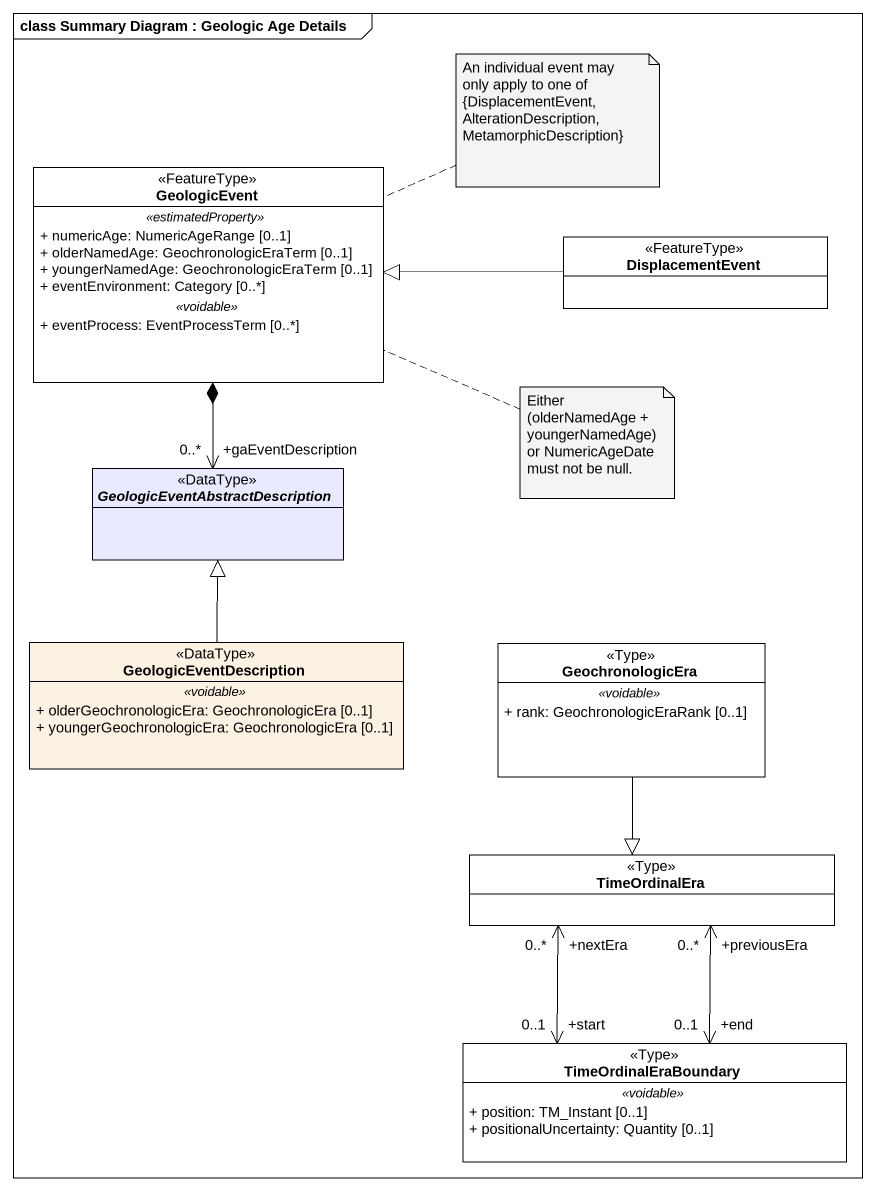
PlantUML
@startuml
mainframe class Summary Diagram : Geologic Age Details
hide circle
hide empty members
skinparam classAttributeIconSize 0
class GeologicEvent <<FeatureType>> #FFFFFF {
  .. <<estimatedProperty>> ..
  + numericAge: NumericAgeRange [0..1]
  + olderNamedAge: GeochronologicEraTerm [0..1]
  + youngerNamedAge: GeochronologicEraTerm [0..1]
  + eventEnvironment: Category [0..*]
  .. <<voidable>> ..
  + eventProcess: EventProcessTerm [0..*]
}
class DisplacementEvent <<FeatureType>> #FFFFFF
abstract class "GeologicEventAbstractDescription" as GeologicEventAbstractDescrip <<DataType>> #E9E9FF
class GeologicEventDescription <<DataType>> #FCF2E3 {
  .. <<voidable>> ..
  + olderGeochronologicEra: GeochronologicEra [0..1]
  + youngerGeochronologicEra: GeochronologicEra [0..1]
}
class GeochronologicEra <<Type>> #FFFFFF {
  .. <<voidable>> ..
  + rank: GeochronologicEraRank [0..1]
}
class TimeOrdinalEra <<Type>> #FFFFFF
class TimeOrdinalEraBoundary <<Type>> #FFFFFF {
  .. <<voidable>> ..
  + position: TM_Instant [0..1]
  + positionalUncertainty: Quantity [0..1]
}
GeologicEvent *--> "+gaEventDescription\n0..*" GeologicEventAbstractDescrip
DisplacementEvent -left-|> GeologicEvent
GeologicEventDescription -up-|> GeologicEventAbstractDescrip
GeochronologicEra --|> TimeOrdinalEra
TimeOrdinalEraBoundary "+start\n0..1" <-up-> "+nextEra\n0..*" TimeOrdinalEra
TimeOrdinalEraBoundary "+end\n0..1" <-up-> "+previousEra\n0..*" TimeOrdinalEra
note right of GeologicEvent : An individual event may only apply to one of {DisplacementEvent, AlterationDescription, MetamorphicDescription}
note right of GeologicEvent : Either (olderNamedAge + youngerNamedAge) or NumericAgeDate must not be null.
@enduml
